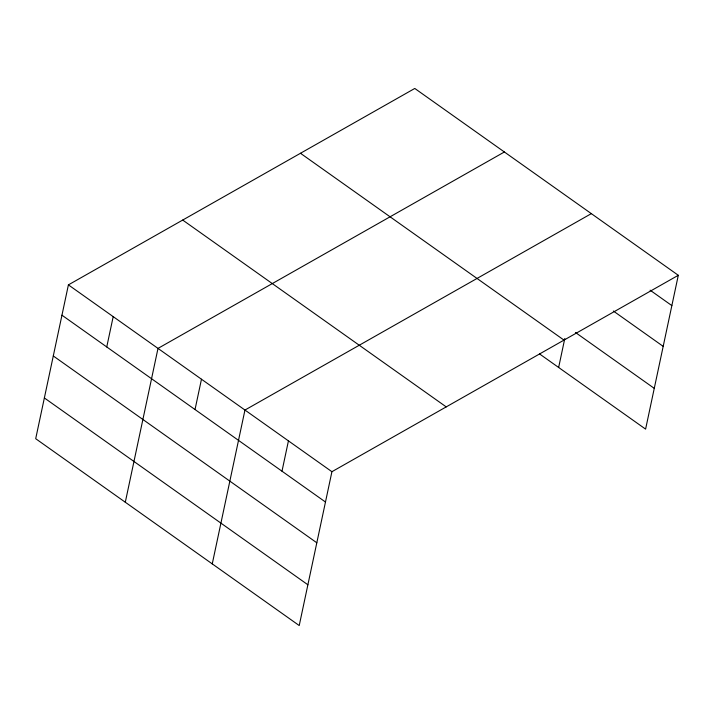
<?xml version="1.0" encoding="UTF-8"?>
<svg xmlns="http://www.w3.org/2000/svg" width="714" height="714" viewBox="0 0 714 714"><rect width="100%" height="100%" fill="white"/><g stroke="black" fill="none" stroke-linecap="round" stroke-linejoin="round"><path stroke-width="1.07" d="M68.401 284.877L35.7 438.708L299.22 625.544L331.921 471.704L678.3 275.292L414.78 88.456L68.401 284.877L331.921 471.704M106.752 346.95L113.196 316.641M125.298 502.237L157.999 348.396L504.379 151.984M195.029 409.541L201.473 379.223M212.254 563.89L244.956 410.05L591.335 213.638M281.994 471.195L288.438 440.877M558.643 367.469L564.792 338.507M678.3 275.292L645.599 429.123L539.614 353.983M650.115 290.187L671.856 305.601M613.371 311.036L663.19 346.361M575.457 332.483L654.265 388.362M300.478 153.278L563.998 340.105M182.704 220.064L446.223 406.891M61.957 315.195L325.477 502.022M53.291 355.956L316.811 542.783M44.366 397.948L307.886 584.784"/></g></svg>
